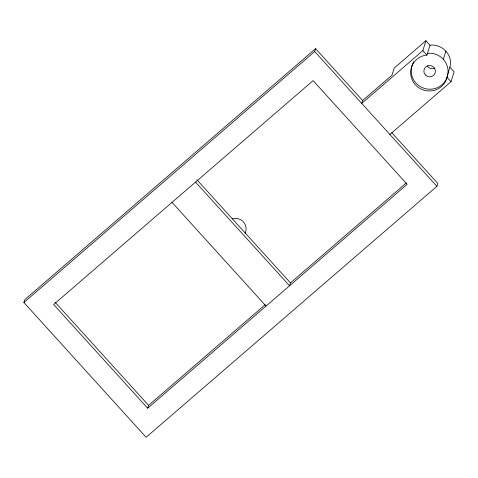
<?xml version="1.0" encoding="UTF-8"?>
<svg xmlns="http://www.w3.org/2000/svg" width="478" height="478" viewBox="0 0 478 478"><rect width="100%" height="100%" fill="white"/><g stroke="black" fill="none" stroke-linecap="round" stroke-linejoin="round"><path stroke-width="0.72" d="M430.015 45.219L433.158 45.028A18.487 17.979 17.2 0 1 450.593 64.255L446.631 78.804A18.487 17.979 17.2 0 1 415.382 84.785A18.487 17.979 17.2 0 1 425.283 55.257L426.938 55.155L430.015 45.219L425.928 40.708L394.213 68.079L392.026 75.142L362.611 100.529L361.721 103.403L422.851 50.65L425.928 40.708M447.277 76.522L448.059 72.441A18.487 17.979 17.2 0 0 430.624 53.213L427.481 53.405M391.781 132.705L437.794 183.456L436.904 186.33L146.101 437.292L23.9 302.508L24.79 299.634L315.594 48.672L362.611 100.529M147.69 408.224L407.142 184.323L313.114 80.615L53.661 304.516L147.69 408.224L148.58 405.35L265.248 304.665M23.9 302.508L314.703 51.552L315.594 48.672M406.336 182.913L290.457 282.91L289.566 285.79L195.538 182.082M443.357 59.356L445.89 51.176M389.893 134.479L451.023 81.72L454.1 71.784L450.013 67.273M422.851 50.65L426.938 55.155M446.936 77.215L451.023 81.72M314.703 51.552L436.904 186.33M196.93 179.758L290.457 282.91M172.026 202.373L266.049 306.081M55.054 302.192L148.58 405.35M232.063 218.882A10.564 10.277 17.2 0 1 245.077 233.234M434.801 68.103A5.808 5.652 17.2 0 1 427.254 65.934M447.175 77.048A18.487 17.979 17.2 0 1 423.926 88.245A18.487 17.979 17.2 0 1 412.108 65.343M412.335 64.709A18.487 17.979 17.2 0 1 413.823 61.692M425.33 74.915A5.808 5.652 17.2 0 0 435.153 73.038A5.808 5.652 17.2 0 0 428.443 65.635A5.808 5.652 17.2 0 0 425.33 74.915"/></g></svg>
